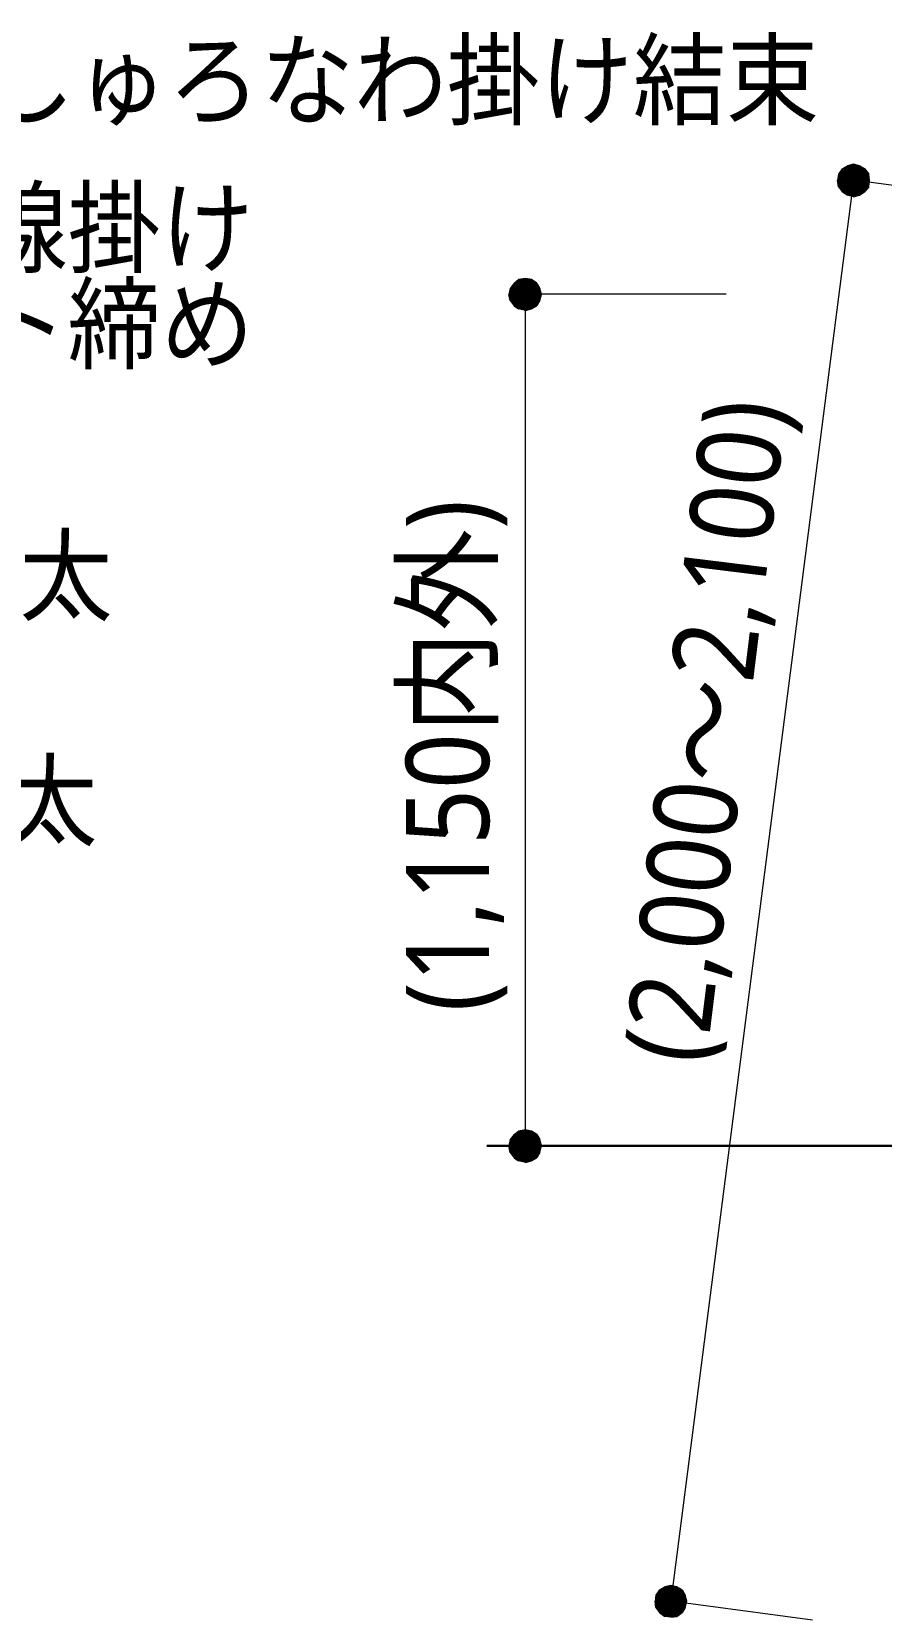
# Model space of a CAD drawing. Header units: millimetres. Extents: x 0 to 420, y 0 to 297.
# Drawn here: x 89.72 to 113.44, y 134.49 to 178.85 of the extents above; entities that cross this region are included whole.
import ezdxf
from ezdxf.enums import TextEntityAlignment as Align

# ---------------------------------------------------------------- set-up
doc = ezdxf.new("R2010")
doc.units = ezdxf.units.MM
doc.styles.add('kst32b', font='NotoSansJP-Variable.ttf')

msp = doc.modelspace()

# ---------------------------------------------------------------- hatches: boundary and pattern name
h = msp.add_hatch(color=7)
h.paths.add_polyline_path([(112.247, 174.879), (112.226, 174.71), (112.67, 174.71), (112.247, 174.879)])
h.paths.add_polyline_path([(112.226, 174.71), (112.67, 174.71), (112.247, 174.519), (112.226, 174.71)])
h.paths.add_polyline_path([(112.67, 174.71), (112.247, 174.519), (112.353, 174.392), (112.67, 174.71)])
h = msp.add_hatch(color=7)
h.paths.add_polyline_path([(112.67, 175.154), (112.501, 175.112), (112.67, 174.71), (112.67, 175.154)])
h.paths.add_polyline_path([(112.501, 175.112), (112.67, 174.71), (112.353, 175.027), (112.501, 175.112)])
h.paths.add_polyline_path([(112.67, 174.71), (112.353, 175.027), (112.247, 174.879), (112.67, 174.71)])
for points in [[(112.84, 175.112), (112.67, 175.154), (112.67, 174.71), (112.84, 175.112)], [(103.674, 171.937), (103.505, 171.958), (103.505, 171.513), (103.674, 171.937)], [(103.674, 148.146), (103.505, 148.188), (103.505, 147.743), (103.674, 148.146)], [(107.738, 135.424), (107.569, 135.467), (107.569, 135.022), (107.738, 135.424)]]:
    msp.add_hatch(color=7).paths.add_polyline_path(points)
h = msp.add_hatch(color=7)
h.paths.add_polyline_path([(113.115, 174.71), (113.094, 174.879), (112.67, 174.71), (113.115, 174.71)])
h.paths.add_polyline_path([(113.094, 174.879), (112.67, 174.71), (112.988, 175.027), (113.094, 174.879)])
h.paths.add_polyline_path([(112.67, 174.71), (112.988, 175.027), (112.84, 175.112), (112.67, 174.71)])
h = msp.add_hatch(color=7)
h.paths.add_polyline_path([(112.353, 174.392), (112.501, 174.286), (112.67, 174.71), (112.353, 174.392)])
h.paths.add_polyline_path([(112.501, 174.286), (112.67, 174.71), (112.67, 174.244), (112.501, 174.286)])
h.paths.add_polyline_path([(112.67, 174.71), (112.67, 174.244), (112.84, 174.286), (112.67, 174.71)])
h = msp.add_hatch(color=7)
h.paths.add_polyline_path([(112.84, 174.286), (112.988, 174.392), (112.67, 174.71), (112.84, 174.286)])
h.paths.add_polyline_path([(112.988, 174.392), (112.67, 174.71), (113.094, 174.519), (112.988, 174.392)])
h.paths.add_polyline_path([(112.67, 174.71), (113.094, 174.519), (113.115, 174.71), (112.67, 174.71)])
h = msp.add_hatch(color=7)
h.paths.add_polyline_path([(103.082, 171.683), (103.039, 171.513), (103.505, 171.513), (103.082, 171.683)])
h.paths.add_polyline_path([(103.039, 171.513), (103.505, 171.513), (103.082, 171.344), (103.039, 171.513)])
h.paths.add_polyline_path([(103.505, 171.513), (103.082, 171.344), (103.187, 171.196), (103.505, 171.513)])
h = msp.add_hatch(color=7)
h.paths.add_polyline_path([(103.505, 171.958), (103.315, 171.937), (103.505, 171.513), (103.505, 171.958)])
h.paths.add_polyline_path([(103.315, 171.937), (103.505, 171.513), (103.187, 171.831), (103.315, 171.937)])
h.paths.add_polyline_path([(103.505, 171.513), (103.187, 171.831), (103.082, 171.683), (103.505, 171.513)])
h = msp.add_hatch(color=7)
h.paths.add_polyline_path([(103.95, 171.513), (103.907, 171.683), (103.505, 171.513), (103.95, 171.513)])
h.paths.add_polyline_path([(103.907, 171.683), (103.505, 171.513), (103.823, 171.831), (103.907, 171.683)])
h.paths.add_polyline_path([(103.505, 171.513), (103.823, 171.831), (103.674, 171.937), (103.505, 171.513)])
h = msp.add_hatch(color=7)
h.paths.add_polyline_path([(103.187, 171.196), (103.315, 171.111), (103.505, 171.513), (103.187, 171.196)])
h.paths.add_polyline_path([(103.315, 171.111), (103.505, 171.513), (103.505, 171.069), (103.315, 171.111)])
h.paths.add_polyline_path([(103.505, 171.513), (103.505, 171.069), (103.674, 171.111), (103.505, 171.513)])
h = msp.add_hatch(color=7)
h.paths.add_polyline_path([(103.674, 171.111), (103.823, 171.196), (103.505, 171.513), (103.674, 171.111)])
h.paths.add_polyline_path([(103.823, 171.196), (103.505, 171.513), (103.907, 171.344), (103.823, 171.196)])
h.paths.add_polyline_path([(103.505, 171.513), (103.907, 171.344), (103.95, 171.513), (103.505, 171.513)])
h = msp.add_hatch(color=7)
h.paths.add_polyline_path([(103.505, 148.188), (103.315, 148.146), (103.505, 147.743), (103.505, 148.188)])
h.paths.add_polyline_path([(103.315, 148.146), (103.505, 147.743), (103.187, 148.061), (103.315, 148.146)])
h.paths.add_polyline_path([(103.505, 147.743), (103.187, 148.061), (103.082, 147.913), (103.505, 147.743)])
h = msp.add_hatch(color=7)
h.paths.add_polyline_path([(103.082, 147.913), (103.039, 147.743), (103.505, 147.743), (103.082, 147.913)])
h.paths.add_polyline_path([(103.039, 147.743), (103.505, 147.743), (103.082, 147.553), (103.039, 147.743)])
h.paths.add_polyline_path([(103.505, 147.743), (103.082, 147.553), (103.187, 147.405), (103.505, 147.743)])
h = msp.add_hatch(color=7)
h.paths.add_polyline_path([(103.187, 147.405), (103.315, 147.32), (103.505, 147.743), (103.187, 147.405)])
h.paths.add_polyline_path([(103.315, 147.32), (103.505, 147.743), (103.505, 147.278), (103.315, 147.32)])
h.paths.add_polyline_path([(103.505, 147.743), (103.505, 147.278), (103.674, 147.32), (103.505, 147.743)])
h = msp.add_hatch(color=7)
h.paths.add_polyline_path([(103.95, 147.743), (103.907, 147.913), (103.505, 147.743), (103.95, 147.743)])
h.paths.add_polyline_path([(103.907, 147.913), (103.505, 147.743), (103.823, 148.061), (103.907, 147.913)])
h.paths.add_polyline_path([(103.505, 147.743), (103.823, 148.061), (103.674, 148.146), (103.505, 147.743)])
h = msp.add_hatch(color=7)
h.paths.add_polyline_path([(103.674, 147.32), (103.823, 147.405), (103.505, 147.743), (103.674, 147.32)])
h.paths.add_polyline_path([(103.823, 147.405), (103.505, 147.743), (103.907, 147.553), (103.823, 147.405)])
h.paths.add_polyline_path([(103.505, 147.743), (103.907, 147.553), (103.95, 147.743), (103.505, 147.743)])
h = msp.add_hatch(color=7)
h.paths.add_polyline_path([(107.569, 135.467), (107.4, 135.424), (107.569, 135.022), (107.569, 135.467)])
h.paths.add_polyline_path([(107.4, 135.424), (107.569, 135.022), (107.252, 135.34), (107.4, 135.424)])
h.paths.add_polyline_path([(107.569, 135.022), (107.252, 135.34), (107.146, 135.192), (107.569, 135.022)])
h = msp.add_hatch(color=7)
h.paths.add_polyline_path([(108.013, 135.022), (107.971, 135.192), (107.569, 135.022), (108.013, 135.022)])
h.paths.add_polyline_path([(107.971, 135.192), (107.569, 135.022), (107.887, 135.34), (107.971, 135.192)])
h.paths.add_polyline_path([(107.569, 135.022), (107.887, 135.34), (107.738, 135.424), (107.569, 135.022)])
h = msp.add_hatch(color=7)
h.paths.add_polyline_path([(107.146, 135.192), (107.125, 135.022), (107.569, 135.022), (107.146, 135.192)])
h.paths.add_polyline_path([(107.125, 135.022), (107.569, 135.022), (107.146, 134.853), (107.125, 135.022)])
h.paths.add_polyline_path([(107.569, 135.022), (107.146, 134.853), (107.252, 134.705), (107.569, 135.022)])
h = msp.add_hatch(color=7)
h.paths.add_polyline_path([(107.252, 134.705), (107.4, 134.599), (107.569, 135.022), (107.252, 134.705)])
h.paths.add_polyline_path([(107.4, 134.599), (107.569, 135.022), (107.569, 134.578), (107.4, 134.599)])
h.paths.add_polyline_path([(107.569, 135.022), (107.569, 134.578), (107.738, 134.599), (107.569, 135.022)])
h = msp.add_hatch(color=7)
h.paths.add_polyline_path([(107.738, 134.599), (107.887, 134.705), (107.569, 135.022), (107.738, 134.599)])
h.paths.add_polyline_path([(107.887, 134.705), (107.569, 135.022), (107.971, 134.853), (107.887, 134.705)])
h.paths.add_polyline_path([(107.569, 135.022), (107.971, 134.853), (108.013, 135.022), (107.569, 135.022)])

# ---------------------------------------------------------------- linework, layer by layer
at = {"lineweight": 0}
for points in [[(112.247, 174.879), (112.226, 174.71), (112.67, 174.71)], [(112.67, 174.71), (112.353, 175.027), (112.247, 174.879)], [(112.501, 175.112), (112.67, 174.71), (112.353, 175.027)], [(112.67, 175.154), (112.501, 175.112), (112.67, 174.71)], [(112.84, 175.112), (112.67, 175.154), (112.67, 174.71)], [(112.67, 174.71), (112.988, 175.027), (112.84, 175.112)], [(113.094, 174.879), (112.67, 174.71), (112.988, 175.027)], [(113.115, 174.71), (113.094, 174.879), (112.67, 174.71)], [(112.226, 174.71), (112.67, 174.71), (112.247, 174.519)], [(112.67, 174.71), (112.247, 174.519), (112.353, 174.392)], [(112.353, 174.392), (112.501, 174.286), (112.67, 174.71)], [(112.501, 174.286), (112.67, 174.71), (112.67, 174.244)], [(112.67, 174.71), (112.67, 174.244), (112.84, 174.286)], [(112.84, 174.286), (112.988, 174.392), (112.67, 174.71)], [(112.988, 174.392), (112.67, 174.71), (113.094, 174.519)], [(112.67, 174.71), (113.094, 174.519), (113.115, 174.71)], [(103.082, 171.683), (103.039, 171.513), (103.505, 171.513)], [(103.505, 171.513), (103.187, 171.831), (103.082, 171.683)], [(103.315, 171.937), (103.505, 171.513), (103.187, 171.831)], [(103.505, 171.958), (103.315, 171.937), (103.505, 171.513)], [(103.674, 171.937), (103.505, 171.958), (103.505, 171.513)], [(103.505, 171.513), (103.823, 171.831), (103.674, 171.937)], [(103.907, 171.683), (103.505, 171.513), (103.823, 171.831)], [(103.95, 171.513), (103.907, 171.683), (103.505, 171.513)], [(103.039, 171.513), (103.505, 171.513), (103.082, 171.344)], [(103.505, 171.513), (103.082, 171.344), (103.187, 171.196)], [(103.187, 171.196), (103.315, 171.111), (103.505, 171.513)], [(103.315, 171.111), (103.505, 171.513), (103.505, 171.069)], [(103.505, 171.513), (103.505, 171.069), (103.674, 171.111)], [(103.674, 171.111), (103.823, 171.196), (103.505, 171.513)], [(103.823, 171.196), (103.505, 171.513), (103.907, 171.344)], [(103.505, 171.513), (103.907, 171.344), (103.95, 171.513)], [(103.505, 148.188), (103.315, 148.146), (103.505, 147.743)], [(103.674, 148.146), (103.505, 148.188), (103.505, 147.743)], [(103.082, 147.913), (103.039, 147.743), (103.505, 147.743)], [(103.039, 147.743), (103.505, 147.743), (103.082, 147.553)], [(103.505, 147.743), (103.187, 148.061), (103.082, 147.913)], [(103.505, 147.743), (103.082, 147.553), (103.187, 147.405)], [(103.315, 148.146), (103.505, 147.743), (103.187, 148.061)], [(103.187, 147.405), (103.315, 147.32), (103.505, 147.743)], [(103.315, 147.32), (103.505, 147.743), (103.505, 147.278)], [(103.505, 147.743), (103.823, 148.061), (103.674, 148.146)], [(103.907, 147.913), (103.505, 147.743), (103.823, 148.061)], [(103.95, 147.743), (103.907, 147.913), (103.505, 147.743)], [(103.505, 147.743), (103.505, 147.278), (103.674, 147.32)], [(103.674, 147.32), (103.823, 147.405), (103.505, 147.743)], [(103.823, 147.405), (103.505, 147.743), (103.907, 147.553)], [(103.505, 147.743), (103.907, 147.553), (103.95, 147.743)], [(107.569, 135.022), (107.252, 135.34), (107.146, 135.192)], [(107.4, 135.424), (107.569, 135.022), (107.252, 135.34)], [(107.569, 135.467), (107.4, 135.424), (107.569, 135.022)], [(107.738, 135.424), (107.569, 135.467), (107.569, 135.022)], [(107.569, 135.022), (107.887, 135.34), (107.738, 135.424)], [(107.971, 135.192), (107.569, 135.022), (107.887, 135.34)], [(107.146, 135.192), (107.125, 135.022), (107.569, 135.022)], [(107.125, 135.022), (107.569, 135.022), (107.146, 134.853)], [(107.569, 135.022), (107.146, 134.853), (107.252, 134.705)], [(107.252, 134.705), (107.4, 134.599), (107.569, 135.022)], [(107.4, 134.599), (107.569, 135.022), (107.569, 134.578)], [(108.013, 135.022), (107.971, 135.192), (107.569, 135.022)], [(107.569, 135.022), (107.569, 134.578), (107.738, 134.599)], [(107.738, 134.599), (107.887, 134.705), (107.569, 135.022)], [(107.887, 134.705), (107.569, 135.022), (107.971, 134.853)], [(107.569, 135.022), (107.971, 134.853), (108.013, 135.022)]]:
    msp.add_lwpolyline(points, close=True, dxfattribs=at)
at = {"lineweight": 13}
for points in [[(116.65, 174.18), (112.67, 174.71), (107.569, 135.022)], [(103.505, 147.764), (103.505, 171.535), (109.114, 171.535)], [(111.527, 134.493), (107.569, 135.022)]]:
    msp.add_lwpolyline(points, dxfattribs=at)
at = {"lineweight": 30}
msp.add_lwpolyline([(102.426, 147.743), (115.676, 147.743)], dxfattribs=at)

# ---------------------------------------------------------------- texts
at = {"style": 'kst32b'}
for s, height, p, p2 in [('杉皮・しゅろなわ掛け結束', 2.07913, (80.518, 176.467), (111.705, 176.467)), ('釘打ち鉄線掛け', 2.0791, (77.724, 172.339), (95.916, 172.339)), ('又はボルト締め', 2.0791, (77.724, 169.651), (95.916, 169.651)), ('(2,000～2,100)', 2.32425, (108.543, 149.987), (110.813, 168.423)), ('(1,150内外)', 2.3243, (102.489, 151.49), (102.489, 165.78)), ('横木丸太', 2.0791, (81.576, 162.623), (91.972, 162.623)), ('支柱丸太', 2.0791, (81.153, 156.337), (91.549, 156.337))]:
    msp.add_text(s, height=height, dxfattribs=at).set_placement(p, p2, align=Align.FIT)

doc.saveas('drawing.dxf')
